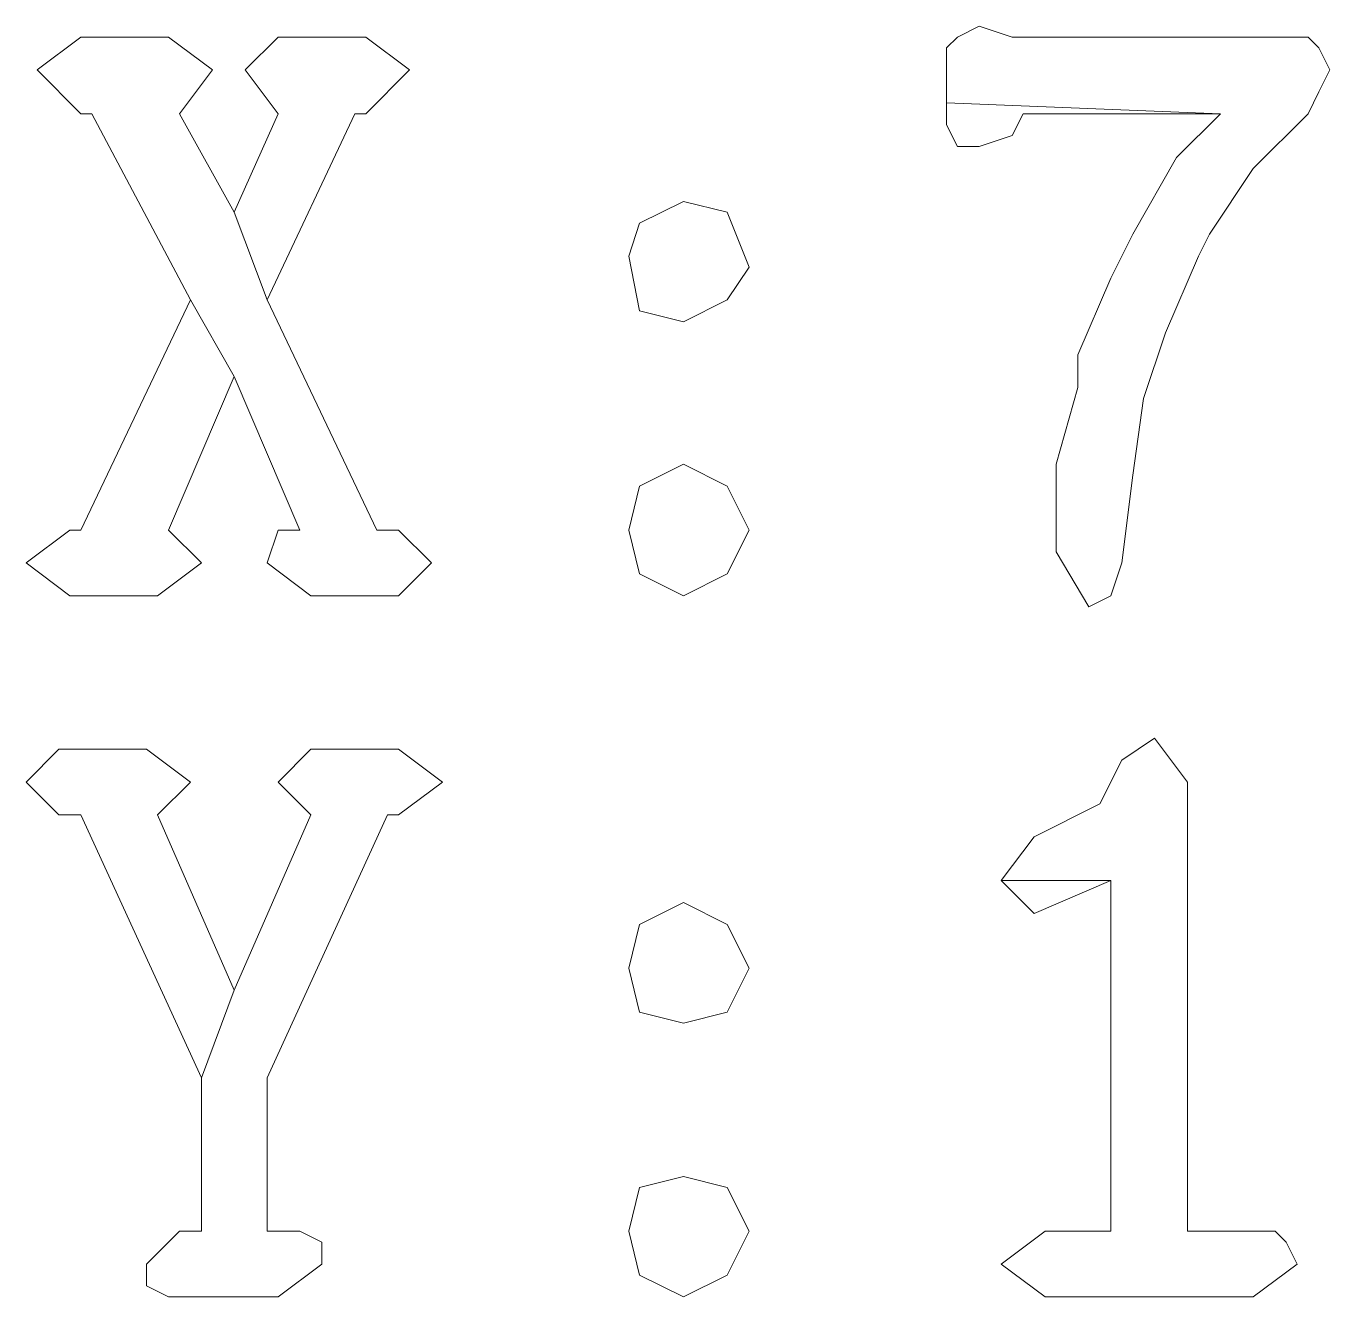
# Model space of a CAD drawing. Extents: x 3411 to 238236, y 6926 to 86361.
# Drawn here: x 201493.8 to 201586.5, y 36271.1 to 36361.4 of the extents above; entities that cross this region are included whole.
import ezdxf

# ---------------------------------------------------------------- set-up
doc = ezdxf.new("R2010")
doc.units = 13
doc.header["$MEASUREMENT"] = 0
doc.layers.add('L3D0 Base', color=3, linetype='Continuous')

msp = doc.modelspace()

# ---------------------------------------------------------------- linework, layer by layer
at = {"layer": 'L3D0 Base', "lineweight": 0}
for points in [[(201503.927, 36360.667), (201497.696, 36360.667), (201494.581, 36358.33), (201497.696, 36355.215), (201498.475, 36355.215), (201505.484, 36341.976), (201508.599, 36336.524), (201513.272, 36325.621), (201511.714, 36325.621), (201510.936, 36323.285), (201514.051, 36320.948), (201520.281, 36320.948), (201522.618, 36323.285), (201520.281, 36325.621), (201518.724, 36325.621), (201510.936, 36341.976), (201508.599, 36348.206), (201504.705, 36355.215), (201507.042, 36358.33)], [(201517.945, 36360.667), (201511.714, 36360.667), (201509.378, 36358.33), (201511.714, 36355.215), (201508.599, 36348.206), (201510.936, 36341.976), (201517.166, 36355.215), (201517.945, 36355.215), (201521.06, 36358.33)], [(201561.557, 36361.446), (201560, 36360.667), (201559.221, 36359.888), (201559.221, 36358.33), (201559.221, 36355.994), (201578.691, 36355.215), (201575.575, 36352.1), (201572.46, 36346.649), (201570.903, 36343.533), (201568.566, 36338.082), (201568.566, 36335.745), (201567.009, 36330.294), (201567.009, 36330.294), (201567.009, 36324.064), (201569.345, 36320.17), (201570.903, 36320.948), (201571.682, 36323.285), (201572.46, 36329.515), (201573.239, 36334.967), (201574.797, 36339.639), (201577.133, 36345.091), (201577.912, 36346.649), (201581.027, 36351.321), (201584.921, 36355.215), (201585.7, 36356.773), (201586.479, 36358.33), (201585.7, 36359.888), (201584.921, 36360.667), (201583.363, 36360.667), (201563.894, 36360.667)], [(201559.221, 36355.994), (201559.221, 36354.436), (201560, 36352.879), (201561.557, 36352.879), (201563.894, 36353.658), (201564.672, 36355.215), (201578.691, 36355.215)], [(201540.53, 36348.985), (201537.415, 36347.427), (201536.636, 36345.091), (201537.415, 36341.197), (201540.53, 36340.418), (201543.645, 36341.976), (201545.203, 36344.312), (201543.645, 36348.206)], [(201505.484, 36341.976), (201497.696, 36325.621), (201496.917, 36325.621), (201493.802, 36323.285), (201496.917, 36320.948), (201503.148, 36320.948), (201506.263, 36323.285), (201503.927, 36325.621), (201508.599, 36336.524)], [(201540.53, 36330.294), (201537.415, 36328.736), (201536.636, 36325.621), (201537.415, 36322.506), (201540.53, 36320.948), (201543.645, 36322.506), (201545.203, 36325.621), (201543.645, 36328.736)], [(201574.018, 36310.824), (201571.682, 36309.266), (201570.124, 36306.151), (201565.451, 36303.815), (201563.115, 36300.7), (201570.903, 36300.7), (201570.903, 36275.778), (201566.23, 36275.778), (201563.115, 36273.442), (201566.23, 36271.106), (201581.027, 36271.106), (201584.142, 36273.442), (201583.363, 36275), (201582.585, 36275.778), (201581.027, 36275.778), (201576.354, 36275.778), (201576.354, 36307.709)], [(201502.369, 36310.045), (201496.139, 36310.045), (201493.802, 36307.709), (201496.139, 36305.372), (201497.696, 36305.372), (201506.263, 36286.681), (201508.599, 36292.912), (201503.148, 36305.372), (201505.484, 36307.709)], [(201520.281, 36310.045), (201514.051, 36310.045), (201511.714, 36307.709), (201514.051, 36305.372), (201508.599, 36292.912), (201506.263, 36286.681), (201506.263, 36275.778), (201504.705, 36275.778), (201502.369, 36273.442), (201502.369, 36271.884), (201503.927, 36271.106), (201504.705, 36271.106), (201511.714, 36271.106), (201514.83, 36273.442), (201514.83, 36275), (201513.272, 36275.778), (201511.714, 36275.778), (201510.936, 36275.778), (201510.936, 36286.681), (201519.502, 36305.372), (201520.281, 36305.372), (201523.396, 36307.709)], [(201563.115, 36300.7), (201565.451, 36298.363), (201565.451, 36298.363), (201570.903, 36300.7)], [(201540.53, 36299.142), (201537.415, 36297.585), (201536.636, 36294.469), (201537.415, 36291.354), (201540.53, 36290.575), (201543.645, 36291.354), (201545.203, 36294.469), (201543.645, 36297.585)], [(201540.53, 36279.672), (201537.415, 36278.894), (201536.636, 36275.778), (201537.415, 36272.663), (201540.53, 36271.106), (201543.645, 36272.663), (201545.203, 36275.778), (201543.645, 36278.894)]]:
    msp.add_lwpolyline(points, close=True, dxfattribs=at)

doc.saveas('drawing.dxf')
